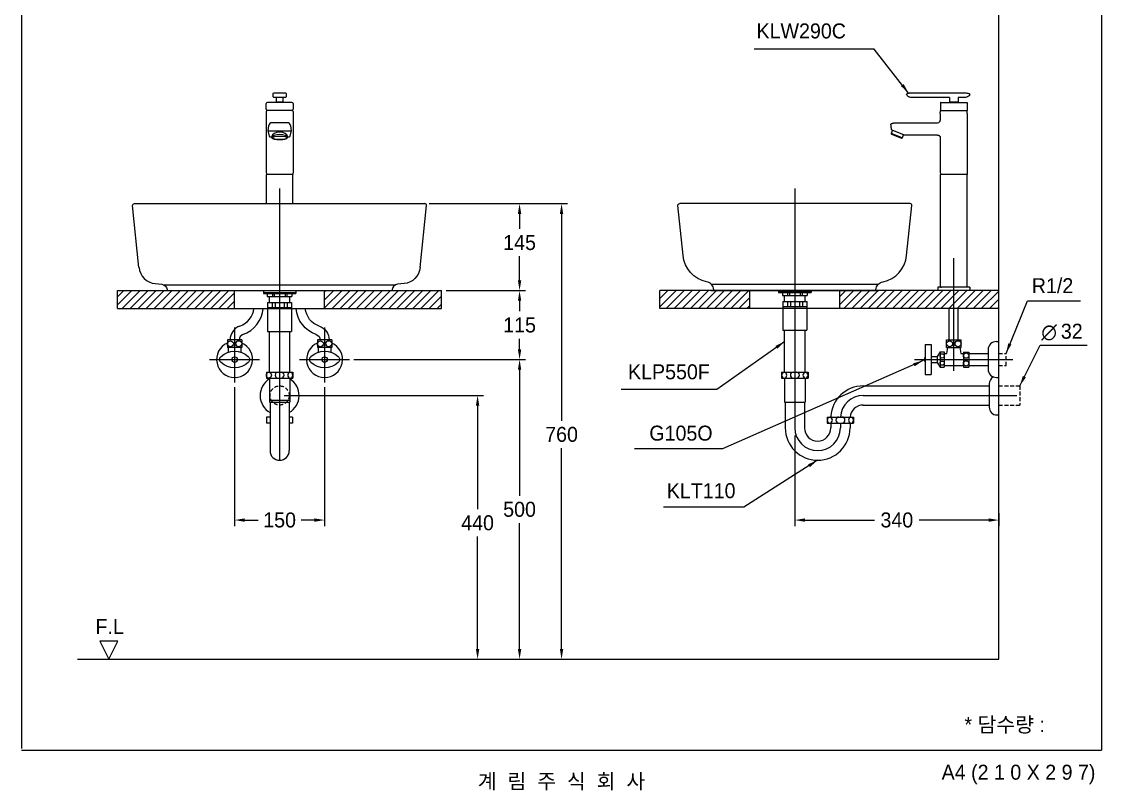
# Model space of a CAD drawing. Header units: millimetres. Extents: x 0 to 3800, y -67 to 2533.
# Drawn here: x 0 to 1800, y -67 to 1216 of the extents above; entities that cross this region are included whole.
import ezdxf
from ezdxf.enums import TextEntityAlignment as Align
from ezdxf.lldxf.tags import DXFTag

# ---------------------------------------------------------------- set-up
doc = ezdxf.new("R2010")
doc.units = ezdxf.units.MM
doc.linetypes.add('DASHED2', pattern=[9.525, 6.35, -3.175])
for name, color, linetype in [('TEXT', 7, 'Continuous'), ('내부선 및 부속', 4, 'Continuous'), ('도각라인', 255, 'Continuous'), ('외형선', 3, 'Continuous'), ('점선', 6, 'DASHED2'), ('중심선', 1, 'DASHED'), ('치수선', 7, 'Continuous')]:
    doc.layers.add(name, color=color, linetype=linetype)
doc.styles.add('140911', font='HBATANG.TTF')
doc.styles.add('____', font='')
doc.styles.add('타이틀', font='H2GTRM.TTF', dxfattribs={"height": 25})
doc.styles.get('____').set_extended_font_data('굴림')
tags = doc.linetypes.add('DASHDOT', pattern=[70, 31, -13, 13, -13]).pattern_tags.tags
tags[10:11] = [DXFTag(74, 4), DXFTag(75, 0), DXFTag(340, '0'), DXFTag(46, 0.0), DXFTag(50, 0.0), DXFTag(44, 0.0), DXFTag(45, 0.0)]
tags[8:9] = [DXFTag(74, 4), DXFTag(75, 0), DXFTag(340, '0'), DXFTag(46, 0.0), DXFTag(50, 0.0), DXFTag(44, 0.0), DXFTag(45, 0.0)]
tags[6:7] = [DXFTag(74, 4), DXFTag(75, 0), DXFTag(340, '0'), DXFTag(46, 0.0), DXFTag(50, 0.0), DXFTag(44, 0.0), DXFTag(45, 0.0)]
tags[4:5] = [DXFTag(74, 4), DXFTag(75, 0), DXFTag(340, '0'), DXFTag(46, 0.0), DXFTag(50, 0.0), DXFTag(44, 0.0), DXFTag(45, 0.0)]
tags = doc.linetypes.add('DASHED', pattern=[25.72, 12.86, -12.86]).pattern_tags.tags
tags[6:7] = [DXFTag(74, 4), DXFTag(75, 0), DXFTag(340, '0'), DXFTag(46, 0.0), DXFTag(50, 0.0), DXFTag(44, 0.0), DXFTag(45, 0.0)]
tags[4:5] = [DXFTag(74, 4), DXFTag(75, 0), DXFTag(340, '0'), DXFTag(46, 0.0), DXFTag(50, 0.0), DXFTag(44, 0.0), DXFTag(45, 0.0)]
doc.dimstyles.new('MSADIM', dxfattribs={"dimtxt": 33, "dimasz": 17, "dimexe": 10, "dimexo": 7.5, "dimgap": 10, "dimtad": 0, "dimtih": 1, "dimtoh": 1, "dimdec": 0, "dimzin": 1, "dimdsep": 46, "dimtxsty": '____', "dimcen": 11.25, "dimadec": 0, "dimazin": 0, "dimtfac": 1, "dimtdec": 0, "dimtix": 1, "dimtmove": 0, "dimatfit": 3, "dimfxl": 1, "dimtolj": 1, "dimtzin": 1, "dimarcsym": 0})
pattern_1 = [(45, (-1262.93, 6526.71), (-6.735192, 6.735192), [])]
pattern_2 = [(45, (-1258.4, 6526.71), (-6.735192, 6.735192), [])]

# ---------------------------------------------------------------- blocks, each defined once
blk = doc.blocks.new('*D1')
at = {"layer": '치수선', "color": 0, "linetype": 'Continuous', "lineweight": -2, "transparency": 16777216}
for p, q in [((679.6, 911.9), (840.1, 911.9)), ((830.1, 894.9), (830.1, 869.8)), ((830.1, 783.9), (830.1, 824.1)), ((707.6, 766.9), (840.1, 766.9))]:
    blk.add_line(p, q, dxfattribs=at)
at = {"layer": '치수선', "color": 0, "linetype": 'Continuous', "transparency": 16777216}
for points in [[(827.3, 894.9), (832.9, 894.9), (830.1, 911.9)], [(827.3, 783.9), (832.9, 783.9), (830.1, 766.9)]]:
    blk.add_solid(points, dxfattribs=at)
at = {"layer": '치수선', "color": 0, "linetype": 'Continuous', "transparency": 16777216, "insert": (830.1, 846.9), "char_height": 25, "attachment_point": 5, "style": '____'}
blk.add_mtext('\\A1;145', dxfattribs=at)
blk = doc.blocks.new('*D2')
at = {"layer": '치수선', "color": 0, "linetype": 'Continuous', "lineweight": -2, "transparency": 16777216}
for p, q in [((707.6, 766.9), (840.1, 766.9)), ((830.1, 749.9), (830.1, 732.3)), ((830.1, 668.9), (830.1, 686.6)), ((554, 651.9), (840.1, 651.9))]:
    blk.add_line(p, q, dxfattribs=at)
at = {"layer": '치수선', "color": 0, "linetype": 'Continuous', "transparency": 16777216}
for points in [[(827.3, 749.9), (832.9, 749.9), (830.1, 766.9)], [(827.3, 668.9), (832.9, 668.9), (830.1, 651.9)]]:
    blk.add_solid(points, dxfattribs=at)
at = {"layer": '치수선', "color": 0, "linetype": 'Continuous', "transparency": 16777216, "insert": (830.1, 709.4), "char_height": 25, "attachment_point": 5, "style": '____'}
blk.add_mtext('\\A1;115', dxfattribs=at)
blk = doc.blocks.new('*D3')
at = {"layer": '치수선', "color": 0, "linetype": 'Continuous', "lineweight": -2, "transparency": 16777216}
for p, q in [((554, 651.9), (840.1, 651.9)), ((830.1, 634.9), (830.1, 424.7)), ((830.1, 168.9), (830.1, 379.1)), ((767.6, 151.9), (840.1, 151.9))]:
    blk.add_line(p, q, dxfattribs=at)
at = {"layer": '치수선', "color": 0, "linetype": 'Continuous', "transparency": 16777216}
for points in [[(827.3, 634.9), (832.9, 634.9), (830.1, 651.9)], [(827.3, 168.9), (832.9, 168.9), (830.1, 151.9)]]:
    blk.add_solid(points, dxfattribs=at)
at = {"layer": '치수선', "color": 0, "linetype": 'Continuous', "transparency": 16777216, "insert": (830.1, 401.9), "char_height": 25, "attachment_point": 5, "style": '____'}
blk.add_mtext('\\A1;500', dxfattribs=at)
blk = doc.blocks.new('*D4')
at = {"layer": '치수선', "color": 0, "linetype": 'Continuous', "lineweight": -2, "transparency": 16777216}
for p, q in [((679.6, 911.9), (910.1, 911.9)), ((900.1, 894.9), (900.1, 549.7)), ((900.1, 168.9), (900.1, 504.1)), ((837.6, 151.9), (910.1, 151.9))]:
    blk.add_line(p, q, dxfattribs=at)
at = {"layer": '치수선', "color": 0, "linetype": 'Continuous', "transparency": 16777216}
for points in [[(897.3, 894.9), (902.9, 894.9), (900.1, 911.9)], [(897.3, 168.9), (902.9, 168.9), (900.1, 151.9)]]:
    blk.add_solid(points, dxfattribs=at)
at = {"layer": '치수선', "color": 0, "linetype": 'Continuous', "transparency": 16777216, "insert": (900.1, 526.9), "char_height": 25, "attachment_point": 5, "style": '____'}
blk.add_mtext('\\A1;760', dxfattribs=at)
blk = doc.blocks.new('*D5')
at = {"layer": '치수선', "color": 0, "linetype": 'Continuous', "lineweight": -2, "transparency": 16777216}
for p, q in [((437.6, 591.9), (770.1, 591.9)), ((760.1, 574.9), (760.1, 402.2)), ((760.1, 168.9), (760.1, 356.6)), ((609.8, 151.9), (770.1, 151.9))]:
    blk.add_line(p, q, dxfattribs=at)
at = {"layer": '치수선', "color": 0, "linetype": 'Continuous', "transparency": 16777216}
for points in [[(757.3, 574.9), (762.9, 574.9), (760.1, 591.9)], [(757.3, 168.9), (762.9, 168.9), (760.1, 151.9)]]:
    blk.add_solid(points, dxfattribs=at)
at = {"layer": '치수선', "color": 0, "linetype": 'Continuous', "transparency": 16777216, "insert": (760.1, 379.4), "char_height": 25, "attachment_point": 5, "style": '____'}
blk.add_mtext('\\A1;440', dxfattribs=at)
blk = doc.blocks.new('*D6')
at = {"layer": '치수선', "color": 0, "linetype": 'Continuous', "lineweight": -2, "transparency": 16777216}
for p, q in [((355.1, 605.9), (355.1, 374.1)), ((505.1, 605.9), (505.1, 374.1)), ((372.1, 384.1), (394.2, 384.1)), ((488.1, 384.1), (466, 384.1))]:
    blk.add_line(p, q, dxfattribs=at)
at = {"layer": '치수선', "color": 0, "linetype": 'Continuous', "transparency": 16777216}
for points in [[(372.1, 386.9), (372.1, 381.2), (355.1, 384.1)], [(488.1, 386.9), (488.1, 381.2), (505.1, 384.1)]]:
    blk.add_solid(points, dxfattribs=at)
at = {"layer": '치수선', "color": 0, "linetype": 'Continuous', "transparency": 16777216, "insert": (430.1, 384.1), "char_height": 25, "attachment_point": 5, "style": '____'}
blk.add_mtext('\\A1;150', dxfattribs=at)
blk = doc.blocks.new('*D7')
at = {"layer": '치수선', "color": 0, "linetype": 'Continuous', "lineweight": -2, "transparency": 16777216}
for p, q in [((1289, 525.4), (1289, 374.1)), ((1306, 384.1), (1421.7, 384.1)), ((1612, 384.1), (1496.3, 384.1)), ((1629, 395.8), (1629, 374.1))]:
    blk.add_line(p, q, dxfattribs=at)
at = {"layer": '치수선', "color": 0, "linetype": 'Continuous', "transparency": 16777216}
for points in [[(1306, 386.9), (1306, 381.2), (1289, 384.1)], [(1612, 386.9), (1612, 381.2), (1629, 384.1)]]:
    blk.add_solid(points, dxfattribs=at)
at = {"layer": '치수선', "color": 0, "linetype": 'Continuous', "transparency": 16777216, "insert": (1459, 384.1), "char_height": 25, "attachment_point": 5, "style": '____'}
blk.add_mtext('\\A1;340', dxfattribs=at)

msp = doc.modelspace()

# ---------------------------------------------------------------- hatches: boundary and pattern name
at = {"layer": '점선'}
h = msp.add_hatch(dxfattribs=at)
h.set_pattern_fill('ANSI31', color=256, scale=3)
h.set_pattern_definition(pattern_1)
h.paths.add_polyline_path([(355.1, 766.9), (160.1, 766.9), (160.1, 736.9), (355.1, 736.9)])
h = msp.add_hatch(dxfattribs=at)
h.set_pattern_fill('ANSI31', color=256, scale=3)
h.set_pattern_definition(pattern_1)
h.paths.add_polyline_path([(700.1, 766.9), (505.1, 766.9), (505.1, 736.9), (700.1, 736.9)])
h = msp.add_hatch(dxfattribs=at)
h.set_pattern_fill('ANSI31', color=256, scale=3)
h.set_pattern_definition(pattern_2)
h.paths.add_polyline_path([(1064, 736.9), (1214, 736.9), (1214, 766.9), (1064, 766.9)])
h = msp.add_hatch(dxfattribs=at)
h.set_pattern_fill('ANSI31', color=256, scale=3)
h.set_pattern_definition(pattern_2)
h.paths.add_polyline_path([(1629, 766.9), (1364, 766.9), (1364, 736.9), (1629, 736.9)])

# ---------------------------------------------------------------- linework, layer by layer
at = {"layer": '내부선 및 부속', "linetype": 'Continuous'}
for p, q in [((450.7, 1080.9), (409.7, 1080.9)), ((419.4, 1090), (419.4, 1095.7)), ((420.3, 1096.8), (439.9, 1096.8)), ((439.9, 1089), (420.4, 1089)), ((424.3, 1089), (424.3, 1081)), ((435.9, 1081), (424.3, 1081)), ((435.9, 1081), (435.9, 1089)), ((440.9, 1095.7), (440.9, 1090)), ((1546.9, 1089), (1483.8, 1089)), ((1532.5, 1080.9), (1532, 1080.4)), ((1532, 1080.4), (1532, 1067.4)), ((1532.5, 1080.9), (1575.5, 1080.9)), ((1546.9, 1089), (1546.9, 1081)), ((1561.1, 1081), (1546.9, 1081)), ((1550, 1081), (1547.4, 1081)), ((1552.2, 1081), (1555.8, 1081)), ((1559, 1081), (1558, 1081)), ((1572, 1089), (1561.1, 1089)), ((1561.1, 1089), (1561.1, 1081)), ((1569, 1080.9), (1569.5, 1080.9)), ((1575.5, 1080.9), (1576, 1080.4)), ((1576, 1080.4), (1576, 1067.4)), ((407.7, 1069.4), (407.7, 1078.9)), ((407.7, 1065.4), (407.7, 965.4)), ((450.7, 1067.4), (409.7, 1067.4)), ((452.7, 1078.9), (452.7, 1069.4)), ((452.7, 1065.4), (452.7, 965.4)), ((1531.5, 1062.4), (1532, 1067.4)), ((1531.5, 1062.4), (1531.5, 1051.3)), ((1532, 1067.4), (1576, 1067.4)), ((1576.5, 1062.4), (1576, 1067.4)), ((1576.5, 1062.4), (1576.5, 965.4)), ((443.1, 1046.8), (417.2, 1046.8)), ((1499.8, 1046.8), (1527, 1046.8)), ((410.9, 1032.7), (412.3, 1042.5)), ((449.2, 1032.7), (410.9, 1032.7)), ((410.9, 1031.5), (412.6, 1024.6)), ((448.6, 1032.7), (412.1, 1032.7)), ((447.8, 1024.6), (449.4, 1031.5)), ((448, 1042.4), (449.2, 1032.7)), ((1451.7, 1034.5), (1449.5, 1029)), ((1468, 1021.5), (1449.5, 1029)), ((1449.9, 1028), (1467, 1021.1)), ((1450.6, 1034.9), (1471.3, 1026.6)), ((1451.7, 1034.5), (1470.2, 1027)), ((1470.2, 1027), (1468, 1021.5)), ((1473.1, 1026.3), (1473.1, 1026.3)), ((1473.1, 1026.3), (1473.1, 1026.3)), ((1527, 1026.3), (1473.1, 1026.3)), ((1527, 1026.3), (1527, 1026.3)), ((413.6, 1023.6), (417.1, 1023.6)), ((443.4, 1023.6), (446.6, 1023.6)), ((1531.5, 1021.8), (1531.5, 965.4)), ((407.7, 965.4), (408.2, 960.4)), ((452.2, 960.4), (408.2, 960.4)), ((408.2, 911.9), (408.2, 960.4)), ((452.7, 965.4), (452.2, 960.4)), ((452.2, 911.9), (452.2, 960.4)), ((1531.5, 965.4), (1532, 960.4)), ((1576, 960.4), (1532, 960.4)), ((1532, 772.4), (1532, 960.4)), ((1576.5, 965.4), (1576, 960.4)), ((1576, 772.4), (1576, 960.4)), ((1427.9, 776.9), (1150.1, 776.9)), ((403.1, 766.9), (403.1, 761.9)), ((403.1, 763.9), (457.1, 763.9)), ((403.1, 761.9), (457.1, 761.9)), ((409.6, 761.9), (409.6, 756.9)), ((409.6, 756.9), (450.6, 756.9)), ((413.1, 746.9), (413.1, 756.9)), ((418.1, 761.9), (418.1, 756.9)), ((421.1, 761.9), (421.1, 756.9)), ((439.1, 761.9), (439.1, 756.9)), ((442.1, 761.9), (442.1, 756.9)), ((447.1, 746.9), (447.1, 756.9)), ((450.6, 761.9), (450.6, 756.9)), ((457.1, 766.9), (457.1, 761.9)), ((1262, 766.9), (1262, 763.6)), ((1262, 765.6), (1316, 765.6)), ((1262, 763.6), (1316, 763.6)), ((1268.5, 763.6), (1268.5, 758.6)), ((1268.5, 758.6), (1309.5, 758.6)), ((1272, 748.6), (1272, 758.6)), ((1277, 763.6), (1277, 758.6)), ((1280, 763.6), (1280, 758.6)), ((1298, 763.6), (1298, 758.6)), ((1301, 763.6), (1301, 758.6)), ((1306, 748.6), (1306, 758.6)), ((1309.5, 763.6), (1309.5, 758.6)), ((1316, 766.9), (1316, 763.6)), ((1527.5, 772.4), (1527.5, 766.9)), ((1580.5, 772.4), (1527.5, 772.4)), ((1532, 772.4), (1533.5, 772.4)), ((1574.5, 772.4), (1574.4, 772.4)), ((1576, 772.4), (1574.5, 772.4)), ((1580.5, 772.4), (1580.5, 766.9)), ((410.1, 746.9), (410.1, 698.9)), ((410.1, 746.9), (450.1, 746.9)), ((410.1, 738.9), (450.1, 738.9)), ((413.1, 738.9), (447.1, 738.9)), ((417.6, 746.9), (417.6, 738.9)), ((422.6, 746.9), (422.6, 738.9)), ((437.6, 746.9), (437.6, 738.9)), ((442.6, 746.9), (442.6, 738.9)), ((450.1, 746.9), (450.1, 702.2)), ((1269, 748.6), (1269, 700.6)), ((1269, 748.6), (1309, 748.6)), ((1269, 740.6), (1309, 740.6)), ((1272, 740.6), (1306, 740.6)), ((1276.5, 748.6), (1276.5, 740.6)), ((1281.5, 748.6), (1281.5, 740.6)), ((1296.5, 748.6), (1296.5, 740.6)), ((1301.5, 748.6), (1301.5, 740.6)), ((1309, 748.6), (1309, 700.6)), ((1546.5, 684.7), (1546.5, 736.9)), ((1561.5, 684.7), (1561.5, 736.9)), ((450.1, 702.2), (450.1, 698.9)), ((343.1, 684.7), (343.1, 671.7)), ((367.1, 684.7), (343.1, 684.7)), ((367.1, 684.7), (367.1, 671.7)), ((410.1, 698.9), (450.1, 698.9)), ((413.1, 630.9), (413.1, 698.9)), ((447.1, 630.9), (447.1, 698.9)), ((493.1, 684.7), (493.1, 671.7)), ((517.1, 684.7), (493.1, 684.7)), ((517.1, 684.7), (517.1, 671.7)), ((1269, 700.6), (1309, 700.6)), ((1272, 630.9), (1272, 700.6)), ((1306, 630.9), (1306, 700.6)), ((1542, 684.7), (1566, 684.7)), ((1542, 671.7), (1542, 684.7)), ((1566, 671.7), (1566, 684.7)), ((367.1, 671.7), (343.1, 671.7)), ((344.6, 671.7), (344.6, 664.2)), ((365.6, 671.7), (365.6, 664.2)), ((517.1, 671.7), (493.1, 671.7)), ((494.6, 671.7), (494.6, 664.2)), ((515.6, 671.7), (515.6, 664.2)), ((1506, 676.9), (1506, 626.9)), ((1506, 676.9), (1516, 676.9)), ((1516, 676.9), (1516, 626.9)), ((1542, 671.7), (1566, 671.7)), ((1542.5, 662.2), (1544, 671.7)), ((1564, 671.7), (1565.5, 662.2)), ((1611, 667.9), (1611, 635.9)), ((1625, 681.9), (1629, 681.9)), ((1516, 656.7), (1526, 656.7)), ((1531, 664.9), (1526, 656.7)), ((1526, 656.7), (1526, 647.2)), ((1531, 664.9), (1531, 638.9)), ((1531, 664.9), (1538, 664.9)), ((1538, 664.9), (1538, 638.9)), ((1538, 662.2), (1542.5, 662.2)), ((1565.5, 662.2), (1570, 662.2)), ((1570, 664.4), (1570, 639.4)), ((1570, 664.4), (1579, 664.4)), ((1579, 664.4), (1579, 639.4)), ((1579, 662.2), (1611, 662.2)), ((408.1, 630.9), (452.1, 630.9)), ((408.1, 630.9), (408.1, 620.9)), ((452.1, 630.9), (452.1, 620.9)), ((1267, 630.9), (1311, 630.9)), ((1267, 630.9), (1267, 620.9)), ((1311, 630.9), (1311, 620.9)), ((1516, 647.2), (1526, 647.2)), ((1526, 647.2), (1531, 638.9)), ((1531, 638.9), (1538, 638.9)), ((1538, 641.7), (1570, 641.7)), ((1570, 639.4), (1579, 639.4)), ((1579, 641.7), (1611, 641.7)), ((408.1, 620.9), (452.1, 620.9)), ((413.1, 620.9), (413.1, 580.9)), ((447.1, 620.9), (447.1, 580.9)), ((1267, 620.9), (1311, 620.9)), ((1272, 620.9), (1272, 580.9)), ((1306, 620.9), (1306, 580.9)), ((1506, 626.9), (1516, 626.9)), ((1625, 621.9), (1629, 621.9)), ((1402.9, 607.9), (1613, 607.9)), ((1613, 611.4), (1613, 575.9)), ((413.1, 583.9), (447.1, 583.9)), ((413.1, 580.9), (447.1, 580.9)), ((414.1, 580.9), (414.1, 499.9)), ((446.1, 580.9), (446.1, 499.9)), ((1272, 580.9), (1306, 580.9)), ((1273, 580.9), (1273, 537.9)), ((1305, 580.9), (1305, 537.9)), ((1402.9, 575.9), (1613, 575.9)), ((1613, 575.9), (1613, 572.4)), ((1626, 559.4), (1629, 559.4)), ((408.3, 555.9), (408.3, 545.9)), ((414.1, 555.9), (408.3, 555.9)), ((414.1, 545.9), (408.3, 545.9)), ((451.8, 555.9), (446.1, 555.9)), ((451.8, 545.9), (446.1, 545.9)), ((451.8, 555.9), (451.8, 545.9)), ((1343, 555.9), (1387, 555.9)), ((1343, 555.9), (1343, 545.9)), ((1343, 545.9), (1387, 545.9)), ((1349, 555.9), (1349, 557)), ((1349, 545.9), (1349, 537.9)), ((1381, 545.9), (1381, 537.9)), ((1387, 555.9), (1387, 545.9))]:
    msp.add_line(p, q, dxfattribs=at)
msp.add_lwpolyline([(236.5, 776.7), (623.7, 776.7)], dxfattribs=at)
at = {"layer": '내부선 및 부속', "linetype": 'Continuous', "flags": 128}
for points in [[(491.3, 693.5, -0.300072), (457.7, 736.9)], [(496.1, 707.7, -0.291161), (472.8, 736.9)], [(496.1, 707.7, -0.321708), (512.6, 684.7)], [(491.3, 693.5, -0.323088), (497.6, 684.7)], [(332.4, 646.7, -0.44), (332.4, 657.1)], [(332.4, 657.1, -0.388889), (377.8, 657.1)], [(377.8, 657.1, -0.44), (377.8, 646.7)], [(482.4, 646.7, -0.44), (482.4, 657.1)], [(482.4, 657.1, -0.388889), (527.8, 657.1)], [(527.8, 657.1, -0.44), (527.8, 646.7)], [(377.8, 646.7, -0.388889), (332.4, 646.7)], [(412.3, 621, -0.859727), (412.3, 630.8)], [(412.3, 630.8, -0.859727), (412.3, 621)], [(527.8, 646.7, -0.388889), (482.4, 646.7)]]:
    msp.add_lwpolyline(points, format="xyb", dxfattribs=at)
at = {"layer": '내부선 및 부속', "linetype": 'Continuous'}
for centre, radius in [((348.1, 678.1), 5), ((362.1, 678.3), 5), ((498.1, 678.1), 5), ((512.1, 678.3), 5), ((1547, 678.1), 5), ((1561, 678.3), 5), ((355.1, 651.9), 4.5), ((505.1, 651.9), 4.5), ((1534.5, 657.9), 3.5), ((1534.5, 645.9), 3.5), ((1574.5, 658.4), 4.5), ((1574.5, 645.4), 4.5)]:
    msp.add_circle(centre, radius, dxfattribs=at)
for centre, radius, start, end in [((409.7, 1078.9), 2, 90, 180), ((420.4, 1090), 1, 180, 270), ((439.9, 1090), 1, 270, 0), ((450.7, 1078.9), 2, 0, 90), ((409.7, 1069.4), 2, 180, 270), ((409.7, 1065.4), 2, 90, 180), ((450.7, 1069.4), 2, 270, 0), ((450.7, 1065.4), 2, 0.0003, 90), ((417.2, 1041.8), 5, 90, 172.2348), ((443.1, 1041.8), 5, 7.0132, 90), ((1527, 1051.3), 4.5, 270.0001, 359.9999), ((1450.2, 1028.7), 0.8, 158, 248), ((1451.1, 1036), 1.2, 195.3752, 247.8823), ((1467.3, 1021.8), 0.8, 248, 338), ((352.8, 740.7), 34.8, 288.8443, 353.7782), ((352.8, 740.7), 49.8, 288.8443, 355.6564), ((371.9, 684.7), 24.3, 108.8443, 180.1778), ((371.9, 684.7), 9.31, 108.8443, 180.4644), ((355.1, 651.9), 30, 113.5782, 66.4218), ((505.1, 651.9), 30, 113.5782, 66.4218), ((1625, 667.9), 14, 90, 180), ((1512.4, 651.9), 7.84, 144.9654, 215.0346), ((427.6, 625.9), 5, 90, 270), ((432.6, 625.9), 5, 270, 90), ((448.6, 625.9), 5, 98.6269, 261.3731), ((447.1, 625.9), 5, 278.6269, 81.3731), ((1272, 625.9), 5, 98.6269, 261.3731), ((1270.5, 625.9), 5, 278.6269, 81.3731), ((1286.5, 625.9), 5, 90, 270), ((1291.5, 625.9), 5, 270, 90), ((1307.5, 625.9), 5, 98.6269, 261.3731), ((1306, 625.9), 5, 278.6269, 81.3731), ((1625, 635.9), 14, 180, 270), ((430.1, 591.9), 32.5, 121.5389, 240.5076), ((430.1, 591.9), 32.5, 299.4924, 58.4611), ((1626, 611.4), 13, 118.0816, 180), ((1402.9, 553.9), 54, 90.0006, 176.6714), ((1402.9, 553.9), 22, 90.0009, 174.7841), ((1626, 572.4), 13, 180, 270), ((1348, 550.9), 5, 98.6269, 261.3731), ((1346.5, 550.9), 5, 278.6269, 81.3731), ((1362.5, 550.9), 5, 90, 270), ((1367.5, 550.9), 5, 270, 90), ((1383.5, 550.9), 5, 98.6269, 261.3731), ((1382, 550.9), 5, 278.6269, 81.3731), ((1327, 537.9), 54, 180, 0), ((1327, 537.9), 22, 180, 0), ((430.1, 499.9), 16, 180, 0)]:
    msp.add_arc(centre, radius, start, end, dxfattribs=at)
for points in [[(419.4, 1095.7), (419.4, 1096.4), (419.8, 1096.8), (420.3, 1096.8)], [(439.9, 1096.8), (440.5, 1096.8), (440.9, 1096.4), (440.9, 1095.7)], [(412.1, 1032.7), (411.3, 1032.7), (410.7, 1031.9), (410.9, 1031.5)], [(449.4, 1031.5), (449.6, 1031.9), (449, 1032.7), (448.6, 1032.7)], [(412.6, 1024.6), (412.6, 1024.2), (413, 1023.6), (413.6, 1023.6)], [(446.6, 1023.6), (447.2, 1023.6), (447.6, 1024.2), (447.8, 1024.6)]]:
    msp.add_open_spline(points, degree=3, dxfattribs=at)
for points, knots in [([(1475.3, 1094.3), (1475.3, 1094.5), (1475.5, 1094.9), (1476.1, 1095.3), (1476.8, 1095.7), (1477.5, 1096), (1478.4, 1096.2), (1479.3, 1096.4), (1480.2, 1096.5), (1481.1, 1096.6), (1482, 1096.7), (1482.9, 1096.8), (1483.5, 1096.8), (1483.8, 1096.8)], [0, 0, 0, 0, 0.062574, 0.137777, 0.222772, 0.313755, 0.407995, 0.504309, 0.602048, 0.700816, 0.800237, 0.90008, 1, 1, 1, 1]), ([(1483.8, 1089), (1482.7, 1089), (1480.9, 1089.2), (1478.8, 1090), (1477.2, 1090.9), (1475.8, 1092.2), (1475.3, 1093.6), (1475.3, 1094.3)], [0, 0, 0, 0, 0.3117, 0.471079, 0.633976, 0.809504, 1, 1, 1, 1]), ([(1483.8, 1096.8), (1500.2, 1096.8), (1524.8, 1096.8), (1553.5, 1096.8), (1566.3, 1096.8), (1571.4, 1096.8), (1573.5, 1096.8), (1575.9, 1096.5), (1578.3, 1096), (1579.9, 1095.3), (1580.5, 1094.6), (1580.5, 1094.3)], [0, 0, 0, 0, 0.504918, 0.757377, 0.883606, 0.899385, 0.915159, 0.946434, 0.976348, 0.989683, 1, 1, 1, 1]), ([(1580.5, 1094.3), (1580.5, 1093.6), (1580.1, 1092.3), (1578.3, 1090.5), (1575.4, 1089.3), (1573.1, 1089), (1572, 1089)], [0, 0, 0, 0, 0.174343, 0.365698, 0.687821, 1, 1, 1, 1]), ([(1449, 1043.6), (1449, 1043.7), (1449, 1043.8), (1449, 1044.1), (1449.2, 1044.5), (1449.9, 1045.2), (1451, 1045.7), (1452.5, 1046.2), (1454.7, 1046.6), (1457.4, 1046.8), (1460.7, 1046.8), (1463.9, 1046.8), (1468.3, 1046.8), (1475.9, 1046.8), (1486.8, 1046.8), (1495.5, 1046.8), (1499.8, 1046.8)], [0, 0, 0, 0, 0.003918, 0.007733, 0.015082, 0.029504, 0.058842, 0.089185, 0.12039, 0.1835, 0.2468, 0.309569, 0.372335, 0.497866, 0.748934, 1, 1, 1, 1]), ([(430.2, 1030.9), (437.5, 1030.9), (443.4, 1027.8), (443.4, 1024.4), (443.4, 1024.4), (443.4, 1022.1), (443.4, 1022.1), (443.4, 1019.7), (434.9, 1018.9), (430.4, 1018.9), (430.4, 1018.9), (430.2, 1018.9), (430.2, 1018.9), (430, 1018.9), (430, 1018.9), (429.8, 1018.9), (425.5, 1018.9), (417.4, 1019.5), (417.2, 1021.9), (417.2, 1021.9), (417, 1024.4), (417, 1024.4), (417, 1027.8), (422.9, 1030.9), (430.2, 1030.9)], [0, 0, 0, 0, 0.125, 0.125, 0.125, 0.25, 0.25, 0.25, 0.375, 0.375, 0.375, 0.5, 0.5, 0.5, 0.625, 0.625, 0.625, 0.75, 0.75, 0.75, 0.875, 0.875, 0.875, 1, 1, 1, 1]), ([(430.4, 1027.2), (437.5, 1027.2), (443.4, 1024.8), (443.4, 1022.3), (443.4, 1020.1), (437.5, 1018.9), (430.4, 1018.9), (423.3, 1018.9), (417.2, 1019.7), (417.2, 1021.9), (417.2, 1024.4), (423.3, 1027.2), (430.4, 1027.2)], [0, 0, 0, 0, 0.25, 0.25, 0.25, 0.5, 0.5, 0.5, 0.75, 0.75, 0.75, 1, 1, 1, 1]), ([(1449, 1043.6), (1449, 1043), (1449, 1042), (1449.1, 1040.7), (1449.2, 1039.7), (1449.2, 1038.9), (1449.3, 1038.3), (1449.4, 1037.7), (1449.6, 1036.9), (1449.7, 1036.2), (1449.9, 1035.8), (1449.9, 1035.7)], [0, 0, 0, 0, 0.240459, 0.365907, 0.504625, 0.599981, 0.649894, 0.749649, 0.836984, 0.945658, 1, 1, 1, 1]), ([(1471.3, 1026.6), (1471.3, 1026.6), (1471.4, 1026.5), (1471.5, 1026.5), (1471.6, 1026.5), (1471.6, 1026.5)], [0, 0, 0, 0, 0.322795, 0.658495, 1, 1, 1, 1]), ([(1471.6, 1026.5), (1471.6, 1026.5), (1471.7, 1026.5), (1471.8, 1026.4), (1471.9, 1026.4), (1471.9, 1026.4)], [0, 0, 0, 0, 0.346349, 0.680293, 1, 1, 1, 1]), ([(1473.1, 1026.3), (1473.1, 1026.3), (1472.8, 1026.3), (1472.6, 1026.3), (1472.1, 1026.4), (1471.9, 1026.4)], [0, 0, 0, 0, 0.10496, 0.426937, 1, 1, 1, 1]), ([(1527, 1026.3), (1527.2, 1026.3), (1527.5, 1026.3), (1527.9, 1026.2), (1528.1, 1026.2), (1528.3, 1026.1), (1528.5, 1026), (1528.8, 1025.9), (1529, 1025.8), (1529.2, 1025.7), (1529.4, 1025.6), (1529.6, 1025.4), (1529.8, 1025.3), (1530, 1025.1), (1530.2, 1024.9), (1530.4, 1024.7), (1530.5, 1024.5), (1530.7, 1024.3), (1530.8, 1024.1), (1531, 1023.9), (1531.1, 1023.7), (1531.2, 1023.4), (1531.3, 1023.2), (1531.3, 1023), (1531.4, 1022.8), (1531.4, 1022.5), (1531.5, 1022.2), (1531.5, 1021.9), (1531.5, 1021.8)], [0, 0, 0, 0, 0.09535, 0.114792, 0.158679, 0.181318, 0.227451, 0.250676, 0.29787, 0.32156, 0.369553, 0.39357, 0.442074, 0.466268, 0.514971, 0.539186, 0.587771, 0.611849, 0.660005, 0.683794, 0.731224, 0.754583, 0.801016, 0.823818, 0.868935, 0.890357, 0.934424, 1, 1, 1, 1]), ([(430.4, 1018.9), (437.1, 1018.9), (442.6, 1020.1), (442.6, 1021.7), (442.6, 1023.4), (437.1, 1024.6), (430.4, 1024.6), (423.9, 1024.6), (418.4, 1023.4), (418.4, 1021.7), (418.4, 1020.1), (423.9, 1018.9), (430.4, 1018.9)], [0, 0, 0, 0, 0.25, 0.25, 0.25, 0.5, 0.5, 0.5, 0.75, 0.75, 0.75, 1, 1, 1, 1]), ([(430.4, 1018.9), (437.1, 1018.9), (442.6, 1020.1), (442.6, 1021.7), (442.6, 1023.4), (437.1, 1024.6), (430.4, 1024.6), (423.9, 1024.6), (418.4, 1023.4), (418.4, 1021.7), (418.4, 1020.1), (423.9, 1018.9), (430.4, 1018.9)], [0, 0, 0, 0, 0.25, 0.25, 0.25, 0.5, 0.5, 0.5, 0.75, 0.75, 0.75, 1, 1, 1, 1])]:
    msp.add_open_spline(points, degree=3, knots=knots, dxfattribs=at)
at = {"layer": '도각라인', "color": 7}
for p, q in [((0, 2533), (0, 3)), ((1800, 2530), (1800, 0)), ((0, 0), (1800, 0))]:
    msp.add_line(p, q, dxfattribs=at)
at = {"layer": '외형선', "linetype": 'Continuous'}
for p, q in [((1629, 151.9), (1629, 1251.9)), ((195.7, 805.4), (185.1, 908.6)), ((664.4, 805.4), (675.1, 908.6)), ((1102.6, 825.3), (1094, 908.6)), ((1481, 911.9), (1097, 911.9)), ((1475.3, 825.3), (1483.9, 908.6)), ((222.6, 778.6), (233.5, 777.5)), ((637.6, 778.6), (626.7, 777.5)), ((160.1, 766.9), (480.1, 766.9)), ((160.1, 736.9), (160.1, 766.9)), ((227.6, 766.9), (700.1, 766.9)), ((242.4, 768.5), (242.6, 766.9)), ((290.1, 766.9), (570.1, 766.9)), ((355.1, 736.9), (355.1, 766.9)), ((505.1, 736.9), (505.1, 766.9)), ((617.8, 768.5), (617.6, 766.9)), ((700.1, 736.9), (700.1, 766.9)), ((1629, 766.9), (1064, 766.9)), ((1064, 736.9), (1064, 766.9)), ((1149, 766.9), (1429, 766.9)), ((1154, 766.9), (1153.8, 768.4)), ((1154, 766.9), (1424, 766.9)), ((1214, 736.9), (1214, 766.9)), ((1364, 736.9), (1364, 766.9)), ((1424, 766.9), (1424.1, 768.4)), ((160.1, 736.9), (700.1, 736.9)), ((1629, 736.9), (1064, 736.9)), ((160.3, 181.9), (130.3, 181.9)), ((130.3, 181.9), (145.3, 151.9)), ((145.3, 151.9), (160.3, 181.9)), ((93.4, 151.9), (1629, 151.9))]:
    msp.add_line(p, q, dxfattribs=at)
for points in [[(188.1, 911.9), (672.1, 911.9)], [(242.6, 766.9), (617.6, 766.9)], [(1424, 766.9), (1154, 766.9)]]:
    msp.add_lwpolyline(points, dxfattribs=at)
at = {"layer": '외형선', "linetype": 'Continuous', "extrusion": (0, 0, -1)}
for centre, radius, start, end in [((-188.1, 908.9), 3, 354.1163, 90), ((-1097, 908.9), 3, 354.0747, 90), ((-1152.3, 830.5), 50, 281.9558, 354.0747), ((-634.6, 808.4), 30, 185.8837, 264.2894), ((-232.5, 767.6), 10, 95.7106, 174.2894), ((-1439, 766.9), 15, 5.7106, 78.0442)]:
    msp.add_arc(centre, radius, start, end, dxfattribs=at)
at = {"layer": '외형선', "linetype": 'Continuous'}
for centre, radius, start, end in [((672.1, 908.9), 3, 354.1163, 90), ((1481, 908.9), 3, 354.0747, 90), ((1425.6, 830.5), 50, 281.9558, 354.0747), ((225.6, 808.4), 30, 185.8837, 264.2894), ((627.7, 767.6), 10, 95.7106, 174.2894), ((1138.9, 766.9), 15, 5.7106, 78.0442)]:
    msp.add_arc(centre, radius, start, end, dxfattribs=at)
at = {"layer": '점선'}
for p, q in [((1629, 662.2), (1641, 662.2)), ((1641, 641.7), (1641, 662.2)), ((1629, 641.7), (1641, 641.7)), ((1629, 607.9), (1664, 607.9)), ((1664, 607.9), (1664, 575.9)), ((1629, 575.9), (1664, 575.9))]:
    msp.add_line(p, q, dxfattribs=at)
msp.add_circle((430.1, 591.9), 16, dxfattribs=at)
at = {"layer": '중심선', "linetype": 'DASHDOT'}
for p, q in [((430.1, 936.9), (430.1, 483.9)), ((1289, 936.9), (1289, 537.9)), ((1554, 633), (1554, 821)), ((355.1, 705.4), (355.1, 613.4)), ((505.1, 705.4), (505.1, 613.4)), ((313, 651.9), (396.5, 651.9)), ((463, 651.9), (546.5, 651.9)), ((1488.6, 651.9), (1652.6, 651.9)), ((1402.9, 591.9), (1659.3, 591.9)), ((1365, 545.9), (1365, 537.9))]:
    msp.add_line(p, q, dxfattribs=at)
for centre, start, end in [((1402.9, 553.9), 89.9996, 176.983), ((1327, 537.9), 180, 0)]:
    msp.add_arc(centre, 38, start, end, dxfattribs=at)

# ---------------------------------------------------------------- texts
at = {"layer": 'TEXT', "style": '타이틀'}
msp.add_text('F.L', height=25, dxfattribs=at).set_placement((146.8, 206.6), align=Align.MIDDLE)
for s, p in [('* 담수량 : ', (1643.3, 42.9)), ('계  림  주  식  회  사', (900, -51.7))]:
    msp.add_text(s, height=25, dxfattribs=at).set_placement(p, align=Align.MIDDLE_CENTER)
msp.add_text('A4 (2 1 0 X 2 9 7)', height=25, dxfattribs=at).set_placement((1790, -36.5), align=Align.MIDDLE_RIGHT)
at = {"layer": 'TEXT', "char_height": 25, "width": 380.447, "attachment_point": 1, "line_spacing_factor": 0.963855, "style": '타이틀'}
for s, insert in [('\\A1;KLW290C', (1225.1, 1212.5)), ('\\A1;KLP550F', (1010.9, 643.9)), ('\\A1;G105O', (1046.4, 541.6)), ('\\A1;KLT110', (1075.5, 445.6))]:
    msp.add_mtext(s, dxfattribs=dict(at, insert=insert))
at = {"layer": '치수선'}
for s, style, p in [('∅', '140911', (1699.9, 685.1)), ('32', '타이틀', (1732.4, 686.6))]:
    msp.add_text(s, height=25, dxfattribs=dict(at, style=style)).set_placement(p)
at = {"layer": '치수선', "insert": (1684, 787.6), "char_height": 25, "width": 380.447, "attachment_point": 1, "line_spacing_factor": 0.963855, "style": '타이틀'}
msp.add_mtext('\\A1;R1/2', dxfattribs=at)

# ---------------------------------------------------------------- dimensions: what is measured, and where the dimension line sits
at = {"layer": '치수선', "linetype": 'Continuous'}
for base, p1, p2, picture, middle in [((830.1, 766.9), (672.1, 911.9), (700.1, 766.9), '*D1', (830.1, 846.9)), ((900.1, 151.9), (672.1, 911.9), (830.1, 151.9), '*D4', (900.1, 526.9)), ((760.1, 151.9), (430.1, 591.9), (602.3, 151.9), '*D5', (760.1, 379.4))]:
    dim = msp.add_linear_dim(base=base, p1=p1, p2=p2, angle=90, dimstyle='MSADIM', override={"dimtxt": 25}, dxfattribs=at)
    dim.commit()
    dim.dimension.update_dxf_attribs({"geometry": picture, "text_midpoint": middle, "dimtype": 160})
for base, p1, p2, picture, middle in [((830.1, 651.9), (700.1, 766.9), (546.5, 651.9), '*D2', (830.1, 709.4)), ((830.1, 151.9), (546.5, 651.9), (760.1, 151.9), '*D3', (830.1, 401.9))]:
    dim = msp.add_linear_dim(base=base, p1=p1, p2=p2, angle=90, dimstyle='MSADIM', override={"dimtxt": 25}, dxfattribs=at)
    dim.commit()
    dim.dimension.update_dxf_attribs({"geometry": picture, "text_midpoint": middle})
dim = msp.add_linear_dim(base=(505.1, 384.1), p1=(355.1, 613.4), p2=(505.1, 613.4), dimstyle='MSADIM', override={"dimtxt": 25}, dxfattribs=at)
dim.commit()
dim.dimension.update_dxf_attribs({"geometry": '*D6', "text_midpoint": (430.1, 384.1), "dimtype": 160})
dim = msp.add_linear_dim(base=(1629, 384.1), p1=(1289, 532.9), p2=(1629, 403.3), dimstyle='MSADIM', override={"dimtxt": 25}, dxfattribs=at)
dim.commit()
dim.dimension.update_dxf_attribs({"geometry": '*D7', "text_midpoint": (1459, 384.1)})

# ---------------------------------------------------------------- leaders
for points in [[(1478.7, 1096.3), (1421.2, 1169.4), (1221.3, 1169.4)], [(1272.1, 682.1), (1158.7, 602), (999.3, 602)], [(1503.1, 650), (1168.5, 503.1), (1021.8, 503.1)], [(1326.9, 483.9), (1204.1, 405.7), (1069.9, 405.7)]]:
    msp.add_leader(points, dimstyle='MSADIM', override={"dimtxt": 25}, dxfattribs=at)
at = {"layer": '치수선'}
for points in [[(1641, 662.2), (1676.7, 749.8), (1764.9, 749.8)], [(1664, 608), (1697.7, 675.6), (1776, 675.6)]]:
    msp.add_leader(points, dimstyle='MSADIM', override={"dimtxt": 25}, dxfattribs=at)

doc.saveas('drawing.dxf')
